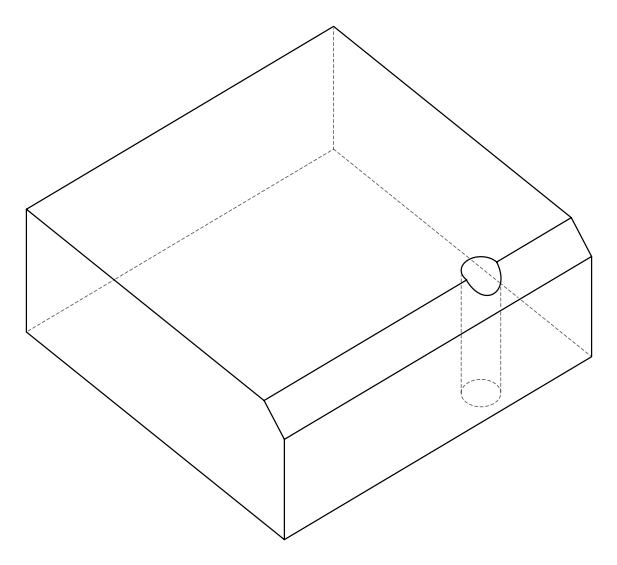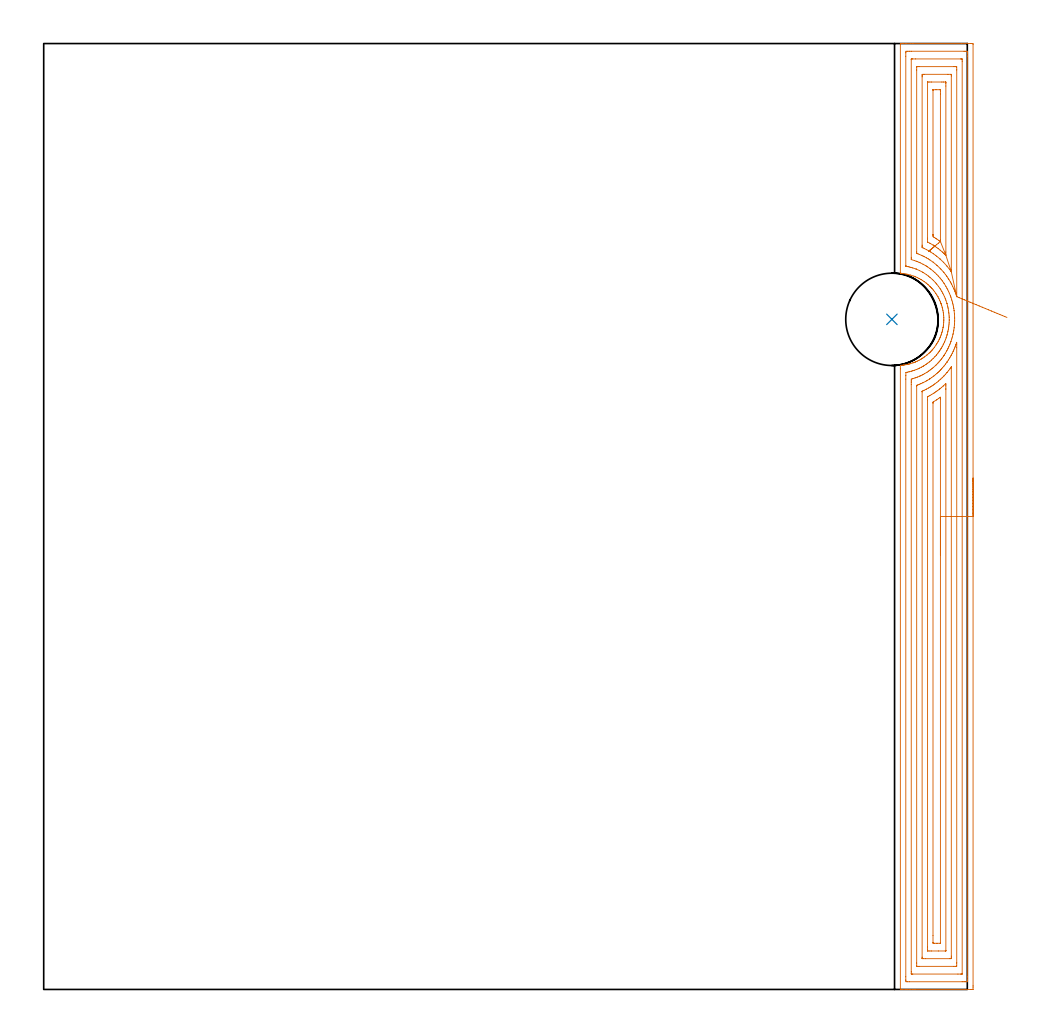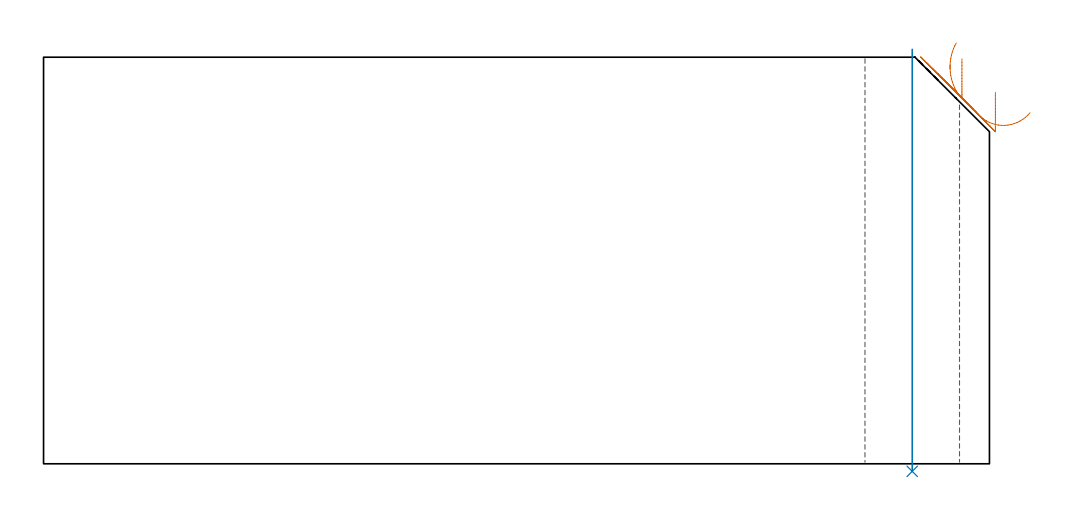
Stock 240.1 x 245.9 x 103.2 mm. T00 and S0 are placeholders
(PLAN: 2 operations, 1 tool changes, 14.2 min)
(1 AREA_MILL | FG_CHAMFER_SURFACE | UGT0205_001 | 13.79 min | 43902 mm3)
(2 INDEXABLE_INSERT_DRILL_THROUGH_HOLE_FROM_SOLID | STEP1HOLE | NXT0302_019 | 0.43 min | 45687 mm3)
(TOOL UGT0205_001 | Chamfer Mill 20 x 3 x 45 deg. | D20 FL50 Z2)
(TOOL NXT0302_019 | Index. Insert Drill 24mm [880-D2400L25-05] | D24 PA176 FL120 Z2)
(OP 1 AREA_MILL)
G17 G21 G94 G90
T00 M6
G54
G17 G0 G90 X241.6 Y132.95 S1061 M3
G43 Z113.2 H0
Z94.3
G94 G1 Y132.912 Z93.428 F250.
Y132.798 Z92.563
Y132.609 Z91.712
Y132.347 Z90.88
Y132.013 Z90.074
Y131.61 Z89.3
Y131.142 Z88.564
Y130.61 Z87.872
Y130.021 Z87.229
Y129.378 Z86.64
Y128.686 Z86.108
Y127.95 Z85.64
Y127.176 Z85.237
Y126.37 Z84.903
Y125.538 Z84.641
Y124.686 Z84.452
Y123.822 Z84.338
Y122.95 Z84.3
Y0.944
X241.599 Y0.613 Z84.301
X241.594 Y0.058 Z84.304
X241.592 Y0.008 Z84.306
X241.041 Y0. Z84.856
X226.536 Z99.359
X225.926 Z99.968
X225.368 Z100.529
X225.037 Z100.859
X224.479 Z101.417
X224.148 Z101.747
X223.116 Z102.784
X222.74 Y0.008 Z103.151
X222.703 Y0.01 Z103.188
X222.7 Y0.166 Z103.2
Y161.348
X222.706 Y162.212 Z103.194
X222.707 Y162.221 Z103.193
X222.931 Y162.241 Z102.969
X223.135 Y162.259 Z102.764
X223.509 Y162.306 Z102.388
X223.569 Y162.313 Z102.328
X223.703 Y162.337 Z102.192
X224.455 Y162.466 Z101.444
X224.502 Y162.478 Z101.397
X224.745 Y162.538 Z101.155
X224.912 Y162.58 Z100.984
X225.037 Y162.612 Z100.858
X225.211 Y162.655 Z100.688
X225.34 Y162.687 Z100.559
X225.969 Y162.893 Z99.929
X226.053 Y162.921 Z99.846
X226.225 Y162.977 Z99.674
X226.566 Y163.104 Z99.333
X226.631 Y163.134 Z99.267
X226.815 Y163.218 Z99.08
X226.909 Y163.26 Z98.989
X227.11 Y163.351 Z98.789
X227.555 Y163.571 Z98.344
X227.994 Y163.811 Z97.903
X228.149 Y163.902 Z97.747
X228.311 Y163.996 Z97.586
X228.356 Y164.027 Z97.542
X228.594 Y164.188 Z97.303
X228.88 Y164.381 Z97.019
X229.038 Y164.499 Z96.858
X229.483 Y164.828 Z96.415
X229.564 Y164.889 Z96.334
X229.601 Y164.92 Z96.297
X229.764 Y165.056 Z96.134
X230.162 Y165.413 Z95.737
X230.269 Y165.515 Z95.629
X230.372 Y165.614 Z95.524
X230.464 Y165.7 Z95.435
X230.549 Y165.781 Z95.35
X230.668 Y165.908 Z95.228
X230.772 Y166.022 Z95.127
X230.852 Y166.11 Z95.047
X230.965 Y166.237 Z94.931
X231. Y166.275 Z94.897
X231.11 Y166.402 Z94.79
X231.261 Y166.581 Z94.636
X231.34 Y166.673 Z94.557
X231.535 Y166.919 Z94.364
X231.988 Y167.566 Z93.912
X232.194 Y167.896 Z93.703
X232.377 Y168.187 Z93.522
X232.42 Y168.255 Z93.48
X232.532 Y168.458 Z93.366
X232.759 Y168.902 Z93.139
X232.858 Y169.112 Z93.041
X232.969 Y169.35 Z92.927
X233.057 Y169.558 Z92.842
X233.108 Y169.682 Z92.789
X233.142 Y169.765 Z92.755
X233.261 Y170.078 Z92.635
X233.326 Y170.242 Z92.574
X233.473 Y170.708 Z92.426
X233.492 Y170.774 Z92.407
X233.594 Y171.135 Z92.303
X233.703 Y171.58 Z92.195
X233.793 Y172.027 Z92.103
X233.799 Y172.063 Z92.097
X233.868 Y172.473 Z92.03
X233.885 Y172.604 Z92.014
X233.91 Y172.816 Z91.985
X233.925 Y172.919 Z91.974
X233.965 Y173.365 Z91.934
X233.987 Y173.812 Z91.909
Y173.849 Z91.907
X233.998 Y174.258 Z91.902
X233.985 Y174.704 Z91.914
Y174.716 Z91.915
X233.958 Y175.15 Z91.942
X233.928 Y175.442 Z91.971
X233.911 Y175.596 Z91.984
X233.906 Y175.635 Z91.989
X233.851 Y176.043 Z92.047
X233.772 Y176.489 Z92.124
X233.676 Y176.936 Z92.222
X233.595 Y177.253 Z92.301
X233.561 Y177.381 Z92.332
X233.437 Y177.801 Z92.456
X233.415 Y177.868 Z92.477
X233.356 Y178.061 Z92.544
X233.336 Y178.123 Z92.564
X233.303 Y178.218 Z92.594
X233.282 Y178.273 Z92.613
X233.265 Y178.314 Z92.629
X233.166 Y178.569 Z92.73
X233.106 Y178.721 Z92.79
X232.918 Y179.166 Z92.982
X232.699 Y179.614 Z93.197
X232.678 Y179.654 Z93.218
X232.469 Y180.058 Z93.43
X232.447 Y180.098 Z93.453
X232.42 Y180.147 Z93.48
X232.173 Y180.551 Z93.726
X231.915 Y180.95 Z93.985
X231.534 Y181.48 Z94.364
X231.247 Y181.843 Z94.651
X230.954 Y182.182 Z94.946
X230.808 Y182.341 Z95.091
X230.65 Y182.514 Z95.25
X230.542 Y182.626 Z95.358
X230.431 Y182.735 Z95.469
X230.35 Y182.809 Z95.55
X229.927 Y183.191 Z95.97
X229.765 Y183.339 Z96.134
X229.483 Y183.573 Z96.413
X229.419 Y183.627 Z96.478
X228.88 Y184.023 Z97.019
X228.502 Y184.278 Z97.397
X228.118 Y184.519 Z97.779
X228.04 Y184.565 Z97.859
X227.995 Y184.591 Z97.904
X227.554 Y184.829 Z98.344
X227.11 Y185.051 Z98.789
X226.692 Y185.238 Z99.207
X226.467 Y185.329 Z99.431
X226.371 Y185.368 Z99.525
X226.224 Y185.428 Z99.674
X225.34 Y185.713 Z100.559
X224.455 Y185.934 Z101.444
X224.148 Y185.987 Z101.749
X223.57 Y186.087 Z102.329
X223.265 Y186.124 Z102.634
X223.12 Y186.142 Z102.777
X222.939 Y186.16 Z102.953
X222.702 Y186.189 Z103.188
X222.7 Y186.351 Z103.2
Y245.734
X222.703 Y245.89 Z103.188
X222.74 Y245.892 Z103.151
X223.116 Y245.9 Z102.783
X223.486 Z102.414
X224.148 Z101.747
X225.368 Z100.529
X225.926 Z99.968
X238.596 Z87.301
X241.041 Z84.856
X241.323 Y245.897 Z84.575
X241.592 Y245.89 Z84.306
X241.599 Y245.62 Z84.299
X241.6 Y122.95 Z84.3
X240.186 Z85.714
Y3.292
X240.184 Y2.399 Z85.716
X240.183 Y2.368 Z85.717
X240.152 Y2.01 Z85.748
X239.658 Y2.002 Z86.242
X239.263 Y2.001 Z86.637
X238.771 Y2. Z87.129
X225.037 Y2.001 Z100.863
X224.542 Y2.003 Z101.358
X224.148 Y2.01 Z101.752
X224.118 Y2.399 Z101.782
X224.116 Y2.431 Z101.784
X224.114 Y3.292 Z101.786
Y158.669
X224.115 Y159.562 Z101.785
X224.116 Y159.594 Z101.784
X224.148 Y160.388 Z101.752
X224.201 Y160.402 Z101.699
X224.474 Y160.455 Z101.426
X224.935 Y160.558 Z100.965
X225.037 Y160.583 Z100.863
X225.64 Y160.742 Z100.26
X225.926 Y160.832 Z99.974
X226.313 Y160.959 Z99.587
X226.815 Y161.137 Z99.085
X226.967 Y161.195 Z98.933
X227.324 Y161.348 Z98.576
X227.583 Y161.47 Z98.317
X227.704 Y161.53 Z98.196
X228.17 Y161.773 Z97.73
X228.594 Y162.004 Z97.306
X228.743 Y162.09 Z97.157
X228.989 Y162.241 Z96.911
X229.284 Y162.44 Z96.616
X229.483 Y162.58 Z96.417
X229.803 Y162.812 Z96.097
X230.24 Y163.134 Z95.66
X230.313 Y163.193 Z95.587
X230.372 Y163.243 Z95.528
X230.784 Y163.613 Z95.116
X231.239 Y164.027 Z94.661
X231.25 Y164.038 Z94.65
X231.261 Y164.049 Z94.639
X231.68 Y164.499 Z94.22
X232.06 Y164.92 Z93.84
X232.088 Y164.951 Z93.812
X232.102 Y164.968 Z93.798
X232.15 Y165.027 Z93.75
X232.496 Y165.465 Z93.404
X232.748 Y165.813 Z93.153
X232.868 Y165.985 Z93.032
X233.039 Y166.238 Z92.861
X233.221 Y166.523 Z92.679
X233.334 Y166.706 Z92.566
X233.556 Y167.079 Z92.344
X233.838 Y167.599 Z92.062
X233.851 Y167.624 Z92.049
X233.928 Y167.782 Z91.972
X234.152 Y168.267 Z91.748
X234.247 Y168.492 Z91.653
X234.412 Y168.898 Z91.488
X234.6 Y169.385 Z91.3
X234.623 Y169.45 Z91.277
X234.641 Y169.503 Z91.259
X234.655 Y169.548 Z91.245
X234.817 Y170.076 Z91.083
X234.862 Y170.233 Z91.038
X234.874 Y170.278 Z91.026
X235.038 Y170.949 Z90.862
X235.085 Y171.171 Z90.815
X235.185 Y171.694 Z90.715
X235.246 Y172.063 Z90.654
X235.299 Y172.473 Z90.601
X235.347 Y172.956 Z90.553
X235.373 Y173.292 Z90.527
X235.398 Y173.849 Z90.502
X235.404 Y174.153 Z90.496
X235.393 Y174.742 Z90.507
X235.375 Y175.075 Z90.525
X235.331 Y175.635 Z90.569
X235.284 Y176.06 Z90.616
X235.217 Y176.528 Z90.683
X235.107 Y177.13 Z90.793
X235.044 Y177.421 Z90.856
X234.823 Y178.308 Z91.077
X234.817 Y178.328 Z91.083
X234.527 Y179.207 Z91.373
X234.343 Y179.684 Z91.557
X234.163 Y180.1 Z91.737
X233.928 Y180.603 Z91.972
X233.73 Y180.993 Z92.17
X233.487 Y181.443 Z92.413
X233.218 Y181.886 Z92.682
X233.039 Y182.162 Z92.861
X232.608 Y182.779 Z93.292
X232.15 Y183.37 Z93.75
X231.888 Y183.672 Z94.012
X231.261 Y184.343 Z94.639
X231.024 Y184.565 Z94.876
X230.372 Y185.144 Z95.528
X229.981 Y185.458 Z95.919
X229.483 Y185.821 Z96.417
X228.684 Y186.351 Z97.216
X228.594 Y186.404 Z97.306
X228.471 Y186.474 Z97.429
X227.704 Y186.865 Z98.196
X226.875 Y187.244 Z99.025
X226.815 Y187.269 Z99.085
X226.775 Y187.285 Z99.125
X225.926 Y187.566 Z99.974
X225.465 Y187.708 Z100.435
X225.037 Y187.813 Z100.863
X224.709 Y187.891 Z101.191
X224.312 Y187.972 Z101.588
X224.148 Y188.004 Z101.752
X224.131 Y188.01 Z101.769
X224.124 Y188.014 Z101.776
X224.121 Y188.037 Z101.779
X224.116 Y188.103 Z101.784
X224.115 Y188.137 Z101.785
X224.114 Y188.171 Z101.786
Y242.608
X224.116 Y243.501 Z101.784
X224.117 Y243.532 Z101.783
X224.148 Y243.89 Z101.752
X224.642 Y243.898 Z101.258
X225.037 Y243.899 Z100.863
X225.529 Y243.9 Z100.371
X239.263 Y243.899 Z86.637
X239.758 Y243.897 Z86.142
X240.152 Y243.89 Z85.748
X240.183 Y243.501 Z85.717
X240.184 Y243.469 Z85.716
X240.186 Y242.608 Z85.714
Y122.95
X238.772 Z87.128
X238.771 Y4.185 Z87.129
X238.77 Y4.085 Z87.13
X238.767 Y4.036 Z87.133
X238.765 Y4.018 Z87.135
X238.741 Y4.01 Z87.159
X238.555 Y4.002 Z87.345
X238.374 Y4.001 Z87.526
X237.669 Y4. Z88.231
X225.926 Y4.001 Z99.974
X225.742 Y4.003 Z100.158
X225.62 Y4.008 Z100.28
X225.535 Y4.013 Z100.365
X225.533 Y4.052 Z100.367
X225.531 Y4.185 Z100.369
X225.529 Y4.584 Z100.371
Y157.282
Y157.776
X225.531 Y158.173 Z100.369
X225.535 Y158.669 Z100.365
X225.842 Y158.754 Z100.058
X225.926 Y158.779 Z99.974
X226.515 Y158.971 Z99.385
X226.815 Y159.075 Z99.085
X227.172 Y159.203 Z98.728
X227.704 Y159.424 Z98.196
X227.801 Y159.465 Z98.099
X228.013 Y159.562 Z97.887
X228.399 Y159.757 Z97.501
X228.594 Y159.861 Z97.306
X228.976 Y160.071 Z96.924
X229.483 Y160.363 Z96.417
X229.54 Y160.397 Z96.36
X229.63 Y160.455 Z96.27
X230.068 Y160.76 Z95.832
X230.372 Y160.976 Z95.528
X230.586 Y161.132 Z95.314
X230.874 Y161.348 Z95.026
X231.086 Y161.523 Z94.814
X231.261 Y161.675 Z94.639
X231.889 Y162.241 Z94.011
X232.022 Y162.369 Z93.878
X232.15 Y162.498 Z93.75
X232.458 Y162.824 Z93.442
X232.744 Y163.134 Z93.156
X232.882 Y163.291 Z93.018
X233.039 Y163.476 Z92.861
X233.285 Y163.78 Z92.615
X233.479 Y164.027 Z92.421
X233.668 Y164.288 Z92.232
X233.928 Y164.656 Z91.972
X234.035 Y164.813 Z91.865
X234.105 Y164.92 Z91.795
X234.378 Y165.361 Z91.522
X234.654 Y165.813 Z91.246
X234.713 Y165.918 Z91.187
X234.817 Y166.112 Z91.083
X235.018 Y166.505 Z90.882
X235.117 Y166.706 Z90.783
X235.305 Y167.109 Z90.595
X235.519 Y167.599 Z90.381
X235.574 Y167.732 Z90.326
X235.706 Y168.064 Z90.194
X235.822 Y168.376 Z90.078
X235.862 Y168.492 Z90.038
X236.038 Y169.052 Z89.862
X236.139 Y169.385 Z89.761
X236.236 Y169.746 Z89.664
X236.371 Y170.278 Z89.529
X236.411 Y170.463 Z89.489
X236.556 Y171.171 Z89.344
X236.563 Y171.204 Z89.337
X236.596 Y171.4 Z89.304
X236.677 Y171.982 Z89.223
X236.687 Y172.063 Z89.213
X236.758 Y172.794 Z89.142
X236.77 Y172.956 Z89.13
X236.805 Y173.639 Z89.095
X236.812 Y173.849 Z89.088
Y174.525
X236.808 Y174.742 Z89.092
X236.769 Y175.461 Z89.131
X236.755 Y175.635 Z89.145
X236.675 Y176.449 Z89.225
X236.665 Y176.528 Z89.235
X236.596 Y177.009 Z89.304
X236.521 Y177.421 Z89.379
X236.503 Y177.515 Z89.397
X236.407 Y177.956 Z89.493
X236.32 Y178.314 Z89.58
X236.227 Y178.685 Z89.673
X236.081 Y179.207 Z89.819
X235.844 Y179.963 Z90.056
X235.795 Y180.1 Z90.105
X235.706 Y180.334 Z90.194
X235.433 Y180.993 Z90.467
X235.215 Y181.487 Z90.685
X235.018 Y181.886 Z90.882
X234.817 Y182.276 Z91.083
X234.541 Y182.779 Z91.359
X234.096 Y183.504 Z91.804
X233.981 Y183.672 Z91.919
X233.928 Y183.747 Z91.972
X233.588 Y184.221 Z92.312
X233.325 Y184.565 Z92.575
X233.039 Y184.926 Z92.861
X232.562 Y185.458 Z93.338
X232.15 Y185.899 Z93.75
X231.67 Y186.351 Z94.23
X231.261 Y186.715 Z94.639
X230.619 Y187.244 Z95.281
X230.372 Y187.424 Z95.528
X229.774 Y187.844 Z96.126
X229.483 Y188.033 Z96.417
X229.318 Y188.137 Z96.582
X228.594 Y188.532 Z97.306
X227.81 Y188.924 Z98.09
X227.704 Y188.972 Z98.196
X227.572 Y189.03 Z98.328
X227.036 Y189.244 Z98.864
X226.815 Y189.323 Z99.085
X226.367 Y189.48 Z99.533
X225.583 Y189.725 Z100.317
X225.535 Y189.749 Z100.365
X225.533 Y189.79 Z100.367
X225.531 Y189.923 Z100.369
X225.529 Y190.322 Z100.371
Y241.715
X225.53 Y241.815 Z100.37
X225.533 Y241.864 Z100.367
X225.534 Y241.882 Z100.366
X225.56 Y241.89 Z100.34
X225.745 Y241.898 Z100.155
X225.926 Y241.899 Z99.974
X226.632 Y241.9 Z99.268
X238.374 Y241.899 Z87.526
X238.558 Y241.897 Z87.342
X238.68 Y241.892 Z87.22
X238.765 Y241.887 Z87.135
X238.767 Y241.848 Z87.133
X238.769 Y241.715 Z87.131
X238.771 Y241.316 Z87.129
X238.772 Y122.95 Z87.128
X237.357 Z88.543
Y6.992
X237.356 Y6.864 Z88.544
X237.351 Y6.105 Z88.549
X237.342 Y6.01 Z88.558
X237.24 Y6.007 Z88.66
X237.026 Y6.003 Z88.874
X236.596 Y6. Z89.304
X227.675 Z98.225
X227.263 Y6.003 Z98.637
X227.058 Y6.007 Z98.842
X226.96 Y6.01 Z98.94
X226.95 Y6.074 Z98.95
X226.944 Y6.735 Z98.956
X226.943 Y6.864 Z98.957
Y156.883
X226.945 Y156.978 Z98.955
X226.947 Y157.025 Z98.953
X226.949 Y157.043 Z98.951
X226.978 Y157.056 Z98.922
X227.193 Y157.139 Z98.707
X227.379 Y157.21 Z98.521
X227.704 Y157.341 Z98.196
X228.009 Y157.47 Z97.891
X228.594 Y157.731 Z97.306
X228.624 Y157.745 Z97.276
X228.686 Y157.776 Z97.214
X229.208 Y158.052 Z96.692
X229.483 Y158.204 Z96.417
X229.776 Y158.374 Z96.124
X230.267 Y158.669 Z95.633
X230.33 Y158.711 Z95.57
X230.372 Y158.74 Z95.528
X230.851 Y159.08 Z95.049
X231.261 Y159.374 Z94.639
X231.369 Y159.453 Z94.531
X231.512 Y159.562 Z94.388
X231.861 Y159.852 Z94.039
X232.15 Y160.102 Z93.75
X232.336 Y160.268 Z93.564
X232.541 Y160.455 Z93.359
X232.796 Y160.699 Z93.104
X233.039 Y160.941 Z92.861
X233.238 Y161.148 Z92.662
X233.425 Y161.348 Z92.475
X233.662 Y161.615 Z92.238
X233.928 Y161.92 Z91.972
X234.074 Y162.095 Z91.826
X234.192 Y162.241 Z91.708
X234.465 Y162.594 Z91.435
X234.817 Y163.081 Z91.083
X234.839 Y163.112 Z91.061
X234.854 Y163.134 Z91.046
X235.193 Y163.649 Z90.707
X235.435 Y164.027 Z90.465
X235.539 Y164.195 Z90.361
X235.706 Y164.476 Z90.194
X235.865 Y164.761 Z90.035
X235.95 Y164.92 Z89.95
X236.169 Y165.348 Z89.731
X236.398 Y165.813 Z89.502
X236.461 Y165.948 Z89.439
X236.596 Y166.247 Z89.304
X236.732 Y166.569 Z89.168
X236.789 Y166.706 Z89.111
X236.909 Y167.011 Z88.991
X236.985 Y167.208 Z88.915
X237.129 Y167.599 Z88.771
X237.167 Y167.706 Z88.733
X237.341 Y168.228 Z88.559
X237.35 Y168.039 Z88.55
X237.356 Y167.728 Z88.544
X237.357 Y166.834 Z88.543
Y122.95
X235.943 Z89.957
Y8.649
X235.942 Y8.413 Z89.958
X235.939 Y8.174 Z89.961
X235.936 Y8.024 Z89.964
X235.868 Y8.01 Z90.032
X235.706 Y8.005 Z90.194
X235.463 Y8.001 Z90.437
X229.24 Y8. Z96.66
X228.594 Y8.004 Z97.306
X228.379 Y8.008 Z97.521
X228.366 Y8.009 Z97.534
X228.363 Y8.043 Z97.537
X228.36 Y8.127 Z97.54
X228.358 Y8.253 Z97.542
X228.357 Y8.412 Z97.543
Y155.334
X228.358 Y155.414 Z97.542
X228.361 Y155.477 Z97.539
X228.364 Y155.512 Z97.536
X228.381 Y155.522 Z97.519
X228.594 Y155.626 Z97.306
X228.839 Y155.743 Z97.061
X229.35 Y155.99 Z96.55
X229.438 Y156.035 Z96.462
X229.483 Y156.059 Z96.417
X230.013 Y156.35 Z95.887
X230.372 Y156.558 Z95.528
X230.574 Y156.68 Z95.326
X230.901 Y156.883 Z94.999
X231.115 Y157.029 Z94.785
X231.261 Y157.131 Z94.639
X231.635 Y157.4 Z94.265
X232.15 Y157.773 Z93.75
X232.154 Y157.776 Z93.746
X232.637 Y158.179 Z93.263
X233.039 Y158.53 Z92.861
X233.112 Y158.595 Z92.788
X233.193 Y158.669 Z92.707
X233.572 Y159.027 Z92.328
X233.928 Y159.38 Z91.972
X234.018 Y159.472 Z91.882
X234.103 Y159.562 Z91.797
X234.442 Y159.939 Z91.458
X234.817 Y160.36 Z91.083
X234.861 Y160.411 Z91.039
X234.897 Y160.455 Z91.003
X235.254 Y160.909 Z90.646
X235.591 Y161.348 Z90.309
X235.916 Y161.802 Z89.984
X235.939 Y161.832 Z89.961
X235.941 Y161.801 Z89.959
X235.942 Y161.744 Z89.958
X235.943 Y161.586 Z89.957
Y122.95
X234.529 Z91.371
X234.528 Y10.134 Z91.372
X234.527 Y10.058 Z91.373
X234.525 Y10.022 Z91.375
X234.523 Y10.011 Z91.377
X234.506 Y10.009 Z91.394
X234.36 Y10.002 Z91.54
X232.584 Y10. Z93.316
X230.805 Z95.095
X230.372 Y10.001 Z95.528
X229.913 Y10.003 Z95.987
X229.795 Y10.01 Z96.105
X229.778 Y10.018 Z96.122
X229.776 Y10.057 Z96.124
X229.773 Y10.144 Z96.127
X229.772 Y10.435 Z96.128
X229.771 Y11.039 Z96.129
Y153.311
X229.773 Y153.912 Z96.127
X229.776 Y154.058 Z96.124
X229.778 Y154.07 Z96.122
X229.793 Y154.082 Z96.107
X229.842 Y154.111 Z96.058
X230.015 Y154.204 Z95.885
X230.247 Y154.329 Z95.653
X230.372 Y154.399 Z95.528
X230.812 Y154.654 Z95.088
X231.261 Y154.921 Z94.639
X231.369 Y154.988 Z94.531
X231.539 Y155.097 Z94.361
X231.9 Y155.348 Z94.
X232.15 Y155.525 Z93.75
X232.419 Y155.719 Z93.481
X232.787 Y155.99 Z93.113
X232.928 Y156.101 Z92.972
X233.039 Y156.192 Z92.861
X233.413 Y156.507 Z92.487
X233.845 Y156.883 Z92.055
X233.889 Y156.923 Z92.011
X234.511 Y157.494 Z91.389
X234.522 Y157.38 Z91.378
X234.526 Y157.176 Z91.374
X234.528 Y156.883 Z91.372
X234.529 Y156.28 Z91.371
Y155.99
Y122.95
X233.115 Z92.785
X233.114 Y12.146 Z92.786
X233.111 Y12.07 Z92.789
X233.108 Y12.022 Z92.792
X233.103 Y12.009 Z92.797
X233.093 Y12.007 Z92.807
X233.039 Y12.004 Z92.861
X232.37 Y12. Z93.53
X232.15 Z93.75
X231.48 Y12.002 Z94.42
X231.261 Y12.007 Z94.639
X231.194 Y12.01 Z94.706
X231.189 Y12.146 Z94.711
X231.186 Y12.221 Z94.714
X231.185 Y14.007 Z94.715
X231.186 Y152.418 Z94.714
X231.187 Y152.493 Z94.713
X231.19 Y152.57 Z94.71
X231.197 Y152.696 Z94.703
X231.261 Y152.737 Z94.639
X232.094 Y153.254 Z93.806
X232.179 Y153.311 Z93.721
X232.685 Y153.667 Z93.215
X233.039 Y153.915 Z92.861
X233.083 Y153.943 Z92.817
X233.1 Y153.953 Z92.8
X233.108 Y153.842 Z92.792
X233.113 Y153.539 Z92.787
X233.114 Y153.387 Z92.786
X233.115 Y122.95 Z92.785
Y122.078 Z92.823
Y121.214 Z92.937
Y120.362 Z93.126
Y119.53 Z93.388
Y118.724 Z93.722
Y117.95 Z94.125
Y117.214 Z94.594
Y116.522 Z95.125
Y115.879 Z95.714
Y115.29 Z96.357
Y114.758 Z97.049
Y114.29 Z97.785
Y113.887 Z98.559
Y113.553 Z99.365
Y113.291 Z100.197
Y113.102 Z101.049
Y112.988 Z101.914
Y112.95 Z102.785
G0 Z113.2
X250.413 Y174.697
Z89.102
G1 X249.841 Y174.933 Z88.488
X249.221 Y175.19 Z87.93
X248.559 Y175.464 Z87.432
X247.859 Y175.753 Z86.999
X247.127 Y176.056 Z86.634
X246.369 Y176.37 Z86.339
X245.589 Y176.693 Z86.117
X244.795 Y177.022 Z85.969
X243.992 Y177.354 Z85.896
X243.186 Y177.688 Z85.9
X242.383 Y178.02 Z85.979
X241.59 Y178.348 Z86.135
X240.812 Y178.67 Z86.364
X240.055 Y178.983 Z86.666
X239.326 Y179.285 Z87.038
X238.63 Y179.573 Z87.477
X237.972 Y179.845 Z87.98
X237.356 Y180.1 Z88.544
X237.058 Y180.993 Z88.842
X236.871 Y181.478 Z89.029
X236.788 Y181.693 Z89.112
X236.707 Y181.886 Z89.193
X236.596 Y182.142 Z89.304
X236.298 Y182.779 Z89.602
X236.011 Y183.366 Z89.889
X235.846 Y183.672 Z90.054
X235.706 Y183.918 Z90.194
X235.312 Y184.565 Z90.588
X235.121 Y184.868 Z90.779
X234.817 Y185.317 Z91.083
X234.719 Y185.458 Z91.181
X234.456 Y185.821 Z91.444
X234.038 Y186.351 Z91.862
X233.928 Y186.481 Z91.972
X233.24 Y187.244 Z92.66
X233.039 Y187.456 Z92.861
X232.322 Y188.137 Z93.578
X232.15 Y188.287 Z93.75
X231.269 Y189.03 Z94.631
X231.261 Y189.036 Z94.639
X231.239 Y189.052 Z94.661
X230.372 Y189.646 Z95.528
X229.951 Y189.923 Z95.949
X229.483 Y190.188 Z96.417
X228.902 Y190.506 Z96.998
X228.594 Y190.657 Z97.306
X228.264 Y190.816 Z97.636
X227.704 Y191.052 Z98.196
X227.305 Y191.217 Z98.595
X227.07 Y191.306 Z98.83
X226.975 Y191.343 Z98.925
X226.949 Y191.359 Z98.951
X226.947 Y191.386 Z98.953
X226.945 Y191.451 Z98.955
X226.943 Y191.581 Z98.957
Y191.709
Y238.908
X226.944 Y239.036 Z98.956
X226.949 Y239.795 Z98.951
X226.958 Y239.89 Z98.942
X227.06 Y239.893 Z98.84
X227.275 Y239.897 Z98.625
X227.704 Y239.9 Z98.196
X236.625 Z89.275
X237.037 Y239.897 Z88.863
X237.242 Y239.893 Z88.658
X237.34 Y239.89 Z88.56
X237.35 Y239.826 Z88.55
X237.356 Y239.165 Z88.544
X237.357 Y239.036 Z88.543
Y180.228
X237.356 Y180.1 Z88.544
X235.936 Y186.579 Z89.964
X235.906 Y186.616 Z89.994
X235.843 Y186.702 Z90.057
X235.706 Y186.887 Z90.194
X235.44 Y187.244 Z90.46
X234.817 Y188.038 Z91.083
X234.734 Y188.137 Z91.166
X233.928 Y189.024 Z91.972
X233.923 Y189.03 Z91.977
X233.039 Y189.866 Z92.861
X232.976 Y189.923 Z92.924
X232.15 Y190.608 Z93.75
X231.892 Y190.816 Z94.008
X231.261 Y191.256 Z94.639
X230.595 Y191.709 Z95.305
X230.372 Y191.842 Z95.528
X230.055 Y192.027 Z95.845
X229.483 Y192.325 Z96.417
X228.942 Y192.602 Z96.958
X228.594 Y192.768 Z97.306
X228.386 Y192.868 Z97.514
X228.364 Y192.892 Z97.536
X228.361 Y192.972 Z97.539
X228.359 Y193.099 Z97.541
X228.357 Y193.257 Z97.543
Y193.495
Y237.251
X228.358 Y237.487 Z97.542
X228.361 Y237.726 Z97.539
X228.364 Y237.876 Z97.536
X228.432 Y237.89 Z97.468
X228.594 Y237.895 Z97.306
X228.837 Y237.899 Z97.063
X235.06 Y237.9 Z90.84
X235.706 Y237.896 Z90.194
X235.921 Y237.892 Z89.979
X235.934 Y237.891 Z89.966
X235.937 Y237.857 Z89.963
X235.94 Y237.773 Z89.96
X235.942 Y237.647 Z89.958
X235.943 Y237.488 Z89.957
Y187.007
X235.941 Y186.769 Z89.959
X235.937 Y186.611 Z89.963
X235.936 Y186.579 Z89.964
X234.523 Y190.886 Z91.377
X234.469 Y190.932 Z91.431
X234.347 Y191.041 Z91.553
X234.187 Y191.187 Z91.713
X233.928 Y191.426 Z91.972
X233.612 Y191.709 Z92.288
X233.039 Y192.186 Z92.861
X232.528 Y192.602 Z93.372
X232.15 Y192.867 Z93.75
X231.302 Y193.454 Z94.598
X231.261 Y193.481 Z94.639
X231.24 Y193.495 Z94.66
X230.372 Y193.988 Z95.528
X229.791 Y194.313 Z96.109
X229.778 Y194.331 Z96.122
X229.775 Y194.349 Z96.125
X229.773 Y194.388 Z96.127
X229.771 Y194.991 Z96.129
Y195.281
X229.772 Y235.766 Z96.128
X229.773 Y235.842 Z96.127
X229.775 Y235.878 Z96.125
X229.777 Y235.889 Z96.123
X229.794 Y235.891 Z96.106
X229.94 Y235.898 Z95.96
X230.372 Y235.9 Z95.528
X230.827 Z95.073
X233.495 Z92.405
X233.928 Y235.899 Z91.972
X234.387 Y235.897 Z91.513
X234.505 Y235.89 Z91.395
X234.522 Y235.881 Z91.378
X234.525 Y235.843 Z91.375
X234.527 Y235.756 Z91.373
X234.528 Y235.465 Z91.372
X234.529 Y234.861 Z91.371
Y191.709
X234.527 Y191.108 Z91.373
X234.523 Y190.886 Z91.377
X233.105 Y194.444 Z92.795
X233.091 Y194.451 Z92.809
X233.039 Y194.486 Z92.861
X232.722 Y194.707 Z93.178
X232.15 Y195.094 Z93.75
X231.87 Y195.281 Z94.03
X231.49 Y195.511 Z94.41
X231.261 Y195.651 Z94.639
X231.198 Y195.691 Z94.702
X231.19 Y195.946 Z94.71
X231.187 Y196.098 Z94.713
X231.186 Y196.174 Z94.714
X231.185 Y196.25 Z94.715
X231.186 Y233.754 Z94.714
X231.189 Y233.83 Z94.711
X231.192 Y233.878 Z94.708
X231.197 Y233.891 Z94.703
X231.207 Y233.893 Z94.693
X231.261 Y233.896 Z94.639
X231.93 Y233.9 Z93.97
X232.15 Z93.75
X232.82 Y233.898 Z93.08
X233.039 Y233.893 Z92.861
X233.106 Y233.89 Z92.794
X233.111 Y233.754 Z92.789
X233.114 Y233.679 Z92.786
Y233.603
X233.115 Y232.786 Z92.785
X233.114 Y194.977 Z92.786
X233.112 Y194.673 Z92.788
X233.108 Y194.471 Z92.792
X233.106 Y194.445 Z92.794
X233.105 Y194.444 Z92.795
X232.593 Y194.014 Z93.355
X232.12 Y193.617 Z93.971
X231.69 Y193.255 Z94.639
X231.306 Y192.933 Z95.353
X230.972 Y192.652 Z96.108
X230.689 Y192.414 Z96.898
X230.46 Y192.221 Z97.718
X230.286 Y192.075 Z98.56
X230.169 Y191.977 Z99.419
X230.11 Y191.928 Z100.288
Y191.927 Z101.161
X230.167 Y191.975 Z102.03
X230.282 Y192.072 Z102.889
X230.454 Y192.217 Z103.732
X230.682 Y192.408 Z104.552
X230.964 Y192.645 Z105.343
X231.297 Y192.925 Z106.099
X231.679 Y193.246 Z106.814
G0 Z113.2
M5
M2
(OP 2 INDEXABLE_INSERT_DRILL_THROUGH_HOLE_FROM_SOLID)
G17 G21 G94 G90
T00 M6
G54
G17 G0 G90 X220.5 Y174.2 S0 M3
G43 Z113.2 H1
G94 G81 G98 Z-1.919 F250. R105.2
G80
M5
M2
